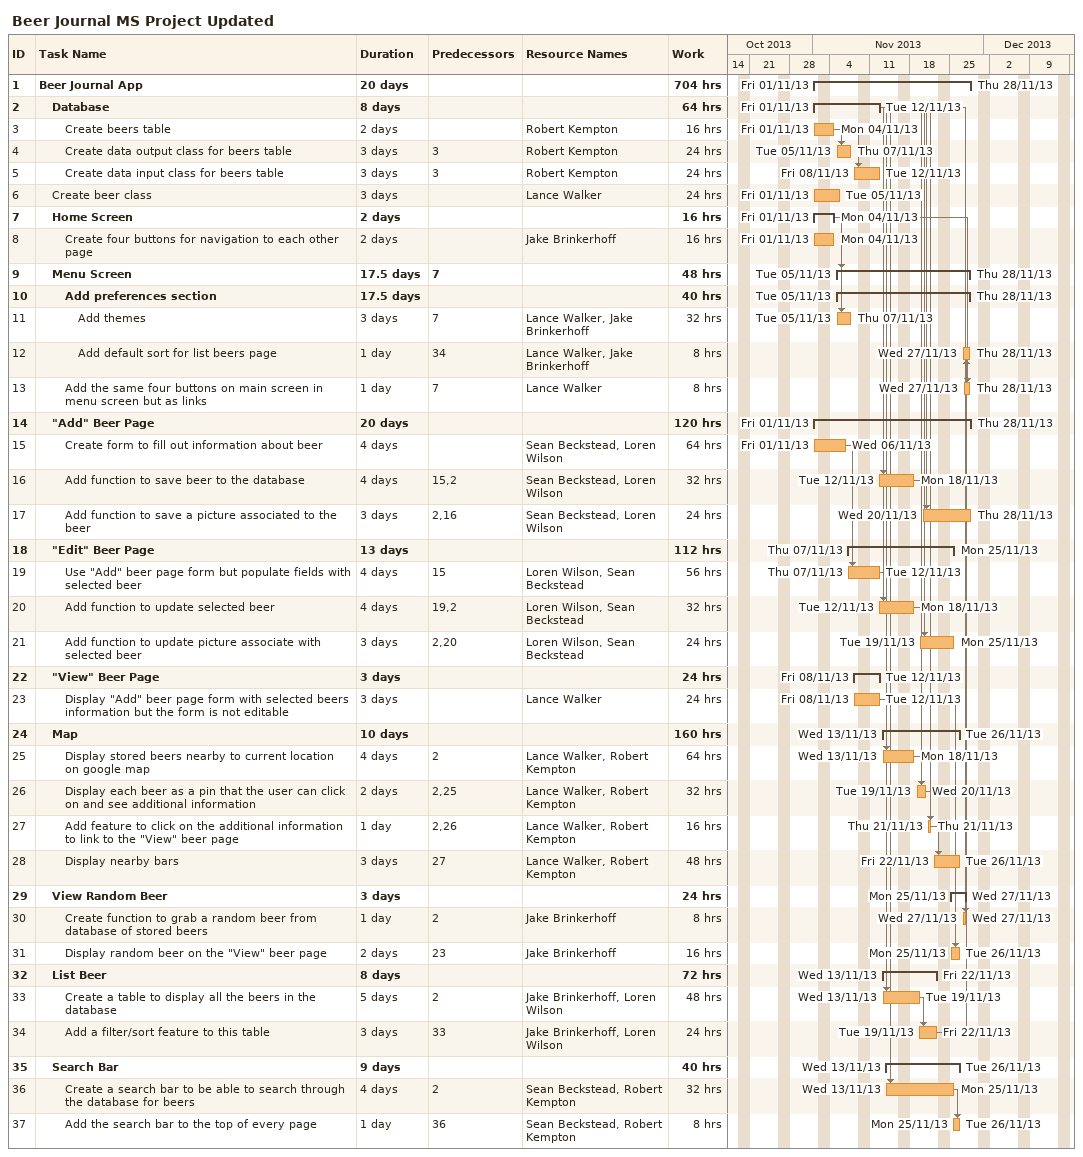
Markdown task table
Beer Journal MS Project Updated

| ID | Level | Task | Duration | Start | Finish | Predecessors | Resources | Work (h) |
|---|---|---|---|---|---|---|---|---|
| 1 | 1 | **Beer Journal App** | 20d | 2013-11-01 | 2013-11-28 |  |  | 704 |
| 2 | 2 | **Database** | 8d | 2013-11-01 | 2013-11-12 |  |  | 64 |
| 3 | 3 | Create beers table | 2d | 2013-11-01 | 2013-11-04 |  | Robert Kempton | 16 |
| 4 | 3 | Create data output class for beers table | 3d | 2013-11-05 | 2013-11-07 | 3 | Robert Kempton | 24 |
| 5 | 3 | Create data input class for beers table | 3d | 2013-11-08 | 2013-11-12 | 3 | Robert Kempton | 24 |
| 6 | 2 | Create beer class | 3d | 2013-11-01 | 2013-11-05 |  | Lance Walker | 24 |
| 7 | 2 | **Home Screen** | 2d | 2013-11-01 | 2013-11-04 |  |  | 16 |
| 8 | 3 | Create four buttons for navigation to each other page | 2d | 2013-11-01 | 2013-11-04 |  | Jake Brinkerhoff | 16 |
| 9 | 2 | **Menu Screen** | 17.5d | 2013-11-05 | 2013-11-28 | 7 |  | 48 |
| 10 | 3 | **Add preferences section** | 17.5d | 2013-11-05 | 2013-11-28 |  |  | 40 |
| 11 | 4 | Add themes | 3d | 2013-11-05 | 2013-11-07 | 7 | Lance Walker, Jake Brinkerhoff | 32 |
| 12 | 4 | Add default sort for list beers page | 1d | 2013-11-27 | 2013-11-28 | 34 | Lance Walker, Jake Brinkerhoff | 8 |
| 13 | 3 | Add the same four buttons on main screen in menu screen but as links | 1d | 2013-11-27 | 2013-11-28 | 7 | Lance Walker | 8 |
| 14 | 2 | **"Add" Beer Page** | 20d | 2013-11-01 | 2013-11-28 |  |  | 120 |
| 15 | 3 | Create form to fill out information about beer | 4d | 2013-11-01 | 2013-11-06 |  | Sean Beckstead, Loren Wilson | 64 |
| 16 | 3 | Add function to save beer to the database | 4d | 2013-11-12 | 2013-11-18 | 15, 2 | Sean Beckstead, Loren Wilson | 32 |
| 17 | 3 | Add function to save a picture associated to the beer | 3d | 2013-11-20 | 2013-11-28 | 2, 16 | Sean Beckstead, Loren Wilson | 24 |
| 18 | 2 | **"Edit" Beer Page** | 13d | 2013-11-07 | 2013-11-25 |  |  | 112 |
| 19 | 3 | Use "Add" beer page form but populate fields with selected beer | 4d | 2013-11-07 | 2013-11-12 | 15 | Loren Wilson, Sean Beckstead | 56 |
| 20 | 3 | Add function to update selected beer | 4d | 2013-11-12 | 2013-11-18 | 19, 2 | Loren Wilson, Sean Beckstead | 32 |
| 21 | 3 | Add function to update picture associate with selected beer | 3d | 2013-11-19 | 2013-11-25 | 2, 20 | Loren Wilson, Sean Beckstead | 24 |
| 22 | 2 | **"View" Beer Page** | 3d | 2013-11-08 | 2013-11-12 |  |  | 24 |
| 23 | 3 | Display "Add" beer page form with selected beers information but the form is not editable | 3d | 2013-11-08 | 2013-11-12 |  | Lance Walker | 24 |
| 24 | 2 | **Map** | 10d | 2013-11-13 | 2013-11-26 |  |  | 160 |
| 25 | 3 | Display stored beers nearby to current location on google map | 4d | 2013-11-13 | 2013-11-18 | 2 | Lance Walker, Robert Kempton | 64 |
| 26 | 3 | Display each beer as a pin that the user can click on and see additional information | 2d | 2013-11-19 | 2013-11-20 | 2, 25 | Lance Walker, Robert Kempton | 32 |
| 27 | 3 | Add feature to click on the additional information to link to the "View" beer page | 1d | 2013-11-21 | 2013-11-21 | 2, 26 | Lance Walker, Robert Kempton | 16 |
| 28 | 3 | Display nearby bars | 3d | 2013-11-22 | 2013-11-26 | 27 | Lance Walker, Robert Kempton | 48 |
| 29 | 2 | **View Random Beer** | 3d | 2013-11-25 | 2013-11-27 |  |  | 24 |
| 30 | 3 | Create function to grab a random beer from database of stored beers | 1d | 2013-11-27 | 2013-11-27 | 2 | Jake Brinkerhoff | 8 |
| 31 | 3 | Display random beer on the "View" beer page | 2d | 2013-11-25 | 2013-11-26 | 23 | Jake Brinkerhoff | 16 |
| 32 | 2 | **List Beer** | 8d | 2013-11-13 | 2013-11-22 |  |  | 72 |
| 33 | 3 | Create a table to display all the beers in the database | 5d | 2013-11-13 | 2013-11-19 | 2 | Jake Brinkerhoff, Loren Wilson | 48 |
| 34 | 3 | Add a filter/sort feature to this table | 3d | 2013-11-19 | 2013-11-22 | 33 | Jake Brinkerhoff, Loren Wilson | 24 |
| 35 | 2 | **Search Bar** | 9d | 2013-11-13 | 2013-11-26 |  |  | 40 |
| 36 | 3 | Create a search bar to be able to search through the database for beers | 4d | 2013-11-13 | 2013-11-25 | 2 | Sean Beckstead, Robert Kempton | 32 |
| 37 | 3 | Add the search bar to the top of every page | 1d | 2013-11-25 | 2013-11-26 | 36 | Sean Beckstead, Robert Kempton | 8 |
